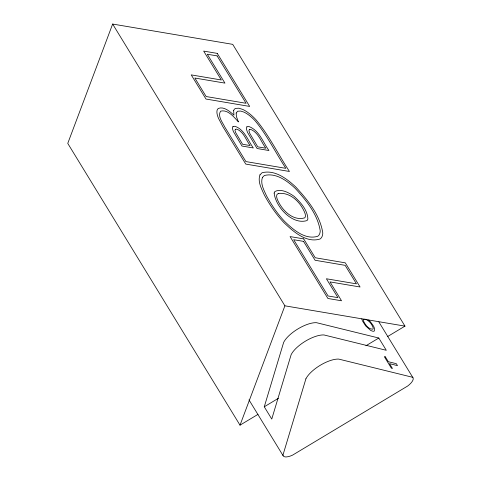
<?xml version="1.0" encoding="UTF-8"?>
<svg xmlns="http://www.w3.org/2000/svg" width="481" height="481" viewBox="0 0 481 481"><rect width="100%" height="100%" fill="white"/><g stroke="black" fill="none" stroke-linecap="round" stroke-linejoin="round"><path stroke-width="0.72" d="M264.267 406.788L283.646 342.412A22.126 8.454 -31.4 0 1 316.492 322.691L378.794 338.029L386.291 350.294L323.99 334.956A22.126 8.454 -31.4 0 0 291.137 354.677L271.759 419.053L264.267 406.788L278.421 398.292M387.644 336.532L404.972 326.124L232.72 44.354L112.644 24.05L67.761 143.392L240.013 425.162L257.984 414.375M240.013 425.162L284.896 305.82L112.644 24.05M365.927 345.755L378.794 338.029M364.321 319.077L363.702 319.312A5.868 1.918 50.3 0 0 363.913 321.909C365.716 325.198 368.584 329.299 372.739 329.202A6.271 2.05 50.3 0 0 373.154 327.759C371.885 324.044 369.065 320.478 365.259 319.18M284.896 305.82L404.972 326.124M378.848 321.909L412.945 377.687M248.984 399.873L283.081 455.651M368.68 320.015A7.612 2.489 50.3 0 1 370.262 321.639C372.12 324.254 375.469 327.465 374.44 330.904L373.725 331.265A12.614 4.125 50.3 0 1 370.388 330.2L365.65 325.89L362.59 321.122A8.508 2.784 50.3 0 1 361.844 318.825M274.152 193.061C275.559 206.74 292.316 225.276 307.094 220.545L307.882 219.035C307.539 209.818 300.427 202.206 293.987 196.242C288.762 192.622 281.126 188.384 274.873 191.516L274.152 193.061M233.64 110.63L233.958 115.157C229.846 111.496 224.05 106.175 218.194 108.459L217.232 109.866A22.36 8.309 49 0 0 218.44 118.218L222.799 126.527L245.761 164.087L289.448 171.476C278.174 154.287 269.132 135.468 255.886 119.631A23.858 8.862 49 0 0 242.719 109.421L238.883 108.207L235.437 108.405L234.283 109.277L233.64 110.63M236.171 113.029L236.405 116.558L238.426 121.927C233.97 117.123 227.97 109.199 220.538 111.183C217.43 116.378 222.565 122.324 224.735 126.936L245.917 161.586L285.846 168.338C275.523 152.561 267.165 135.335 255.092 120.749A20.238 7.516 49 0 0 243.921 112.097L240.644 111.057L237.62 111.225L236.171 113.029M259.962 174.868C257.497 181.746 261.538 188.738 264.285 194.877C269.673 204.894 276.13 214.364 283.946 222.649C293.206 231.469 306.247 243.302 320.033 239.021A38.769 14.406 49 0 0 322.787 232.99C320.099 215.091 307.666 199.94 295.719 186.959C286.868 178.734 274.879 169.498 262.097 172.727L259.962 174.868M262.434 177.435C260.203 183.694 263.931 190.043 266.414 195.629C271.422 204.912 277.375 213.726 284.626 221.41C293.097 229.539 305.116 240.187 317.737 236.279A35.137 13.053 49 0 0 320.232 230.82C317.67 214.358 306.253 200.391 295.268 188.42C287.157 180.826 276.082 172.547 264.37 175.499L262.434 177.435M246.879 126.816L246.314 128.776L247.468 132.317L257.094 148.515L268.939 150.517C262.963 142.298 259.259 130.231 248.827 126.497L246.879 126.816M249.296 129.587L248.936 130.832L249.759 133.363L257.762 146.849L265.855 148.214C261.081 141.985 258.531 132.443 250.595 129.371L249.296 129.587M305.904 378.824L282.942 455.11A11.604 4.437 -31.4 0 0 292.604 455.11L407.635 386.045A11.604 4.437 -31.4 0 0 412.578 377.278L338.75 359.103A22.126 8.454 -31.4 0 0 305.904 378.824M232.978 126.515L232.341 128.259L233.345 131.493L241.985 146.044L253.313 147.956C247.889 140.5 244.498 129.437 234.896 126.275L232.978 126.515M235.359 129.299L234.968 130.375L235.654 132.57L242.592 144.282L250.162 145.563C245.971 140.121 243.753 131.62 236.652 129.136L235.359 129.299M278.499 193.434L277.278 194.186A13.859 5.147 49 0 0 277.206 199.116C281.421 209.56 292.55 221.44 304.707 217.857A13.69 5.087 49 0 0 304.888 212.999C300.673 202.465 290.698 192.129 278.499 193.434M217.262 53.391L203.673 51.094L221.332 79.984L191.234 74.892L205.994 99.038L249.681 106.427L217.262 53.391M217.105 55.892L207.275 54.233L224.934 83.117L194.835 78.03L206.151 96.537L246.08 103.289L217.105 55.892M303.691 238.883L290.079 236.58L327.916 298.479L341.534 300.781L329.996 281.902L360.065 286.989L345.304 262.842L315.235 257.756L303.691 238.883M303.535 241.378L293.675 239.712L328.072 295.977L337.933 297.643L326.395 278.77L356.463 283.85L345.148 265.344L315.079 260.257L303.535 241.378M385.371 356.89L384.301 356.625L391.378 368.199L392.448 368.464L389.502 363.654L397.486 365.62L396.308 363.684L388.323 361.718L385.371 356.89"/></g></svg>
